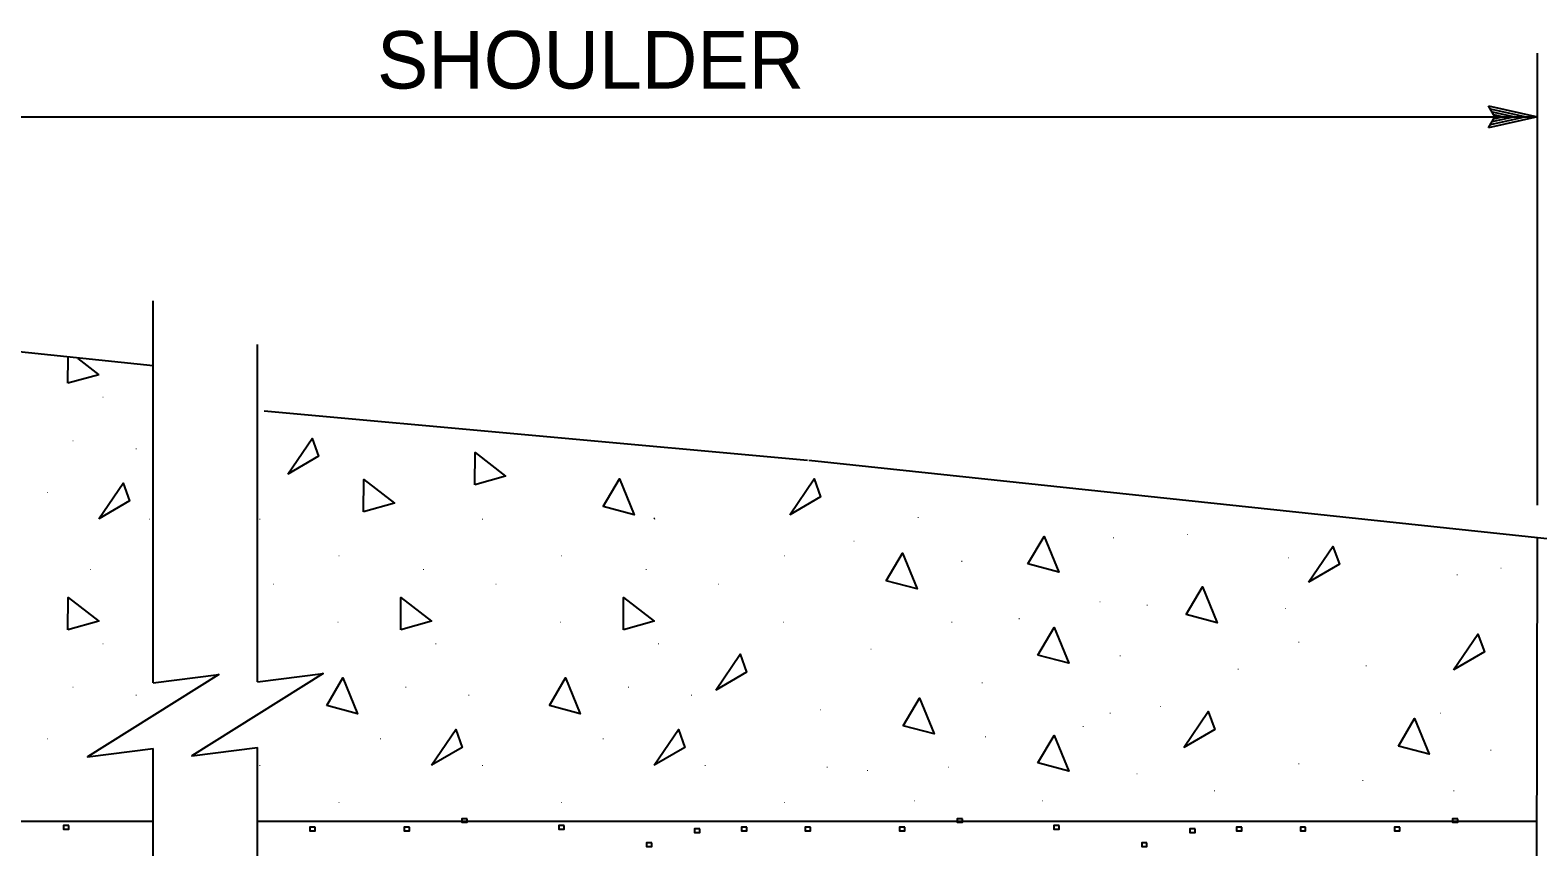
# Model space of a CAD drawing. Extents: x -894 to 866, y -476 to 714.
# Drawn here: x 515.4 to 699.1, y 104.3 to 203.7 of the extents above; entities that cross this region are included whole.
import ezdxf

# ---------------------------------------------------------------- set-up
doc = ezdxf.new("R2010")
doc.units = 0
for name, color, linetype in [('56 Stage 3 Anno', 7, 'Continuous'), ('57 Undefined', 7, 'Continuous'), ('59 Sndwall Anno', 7, 'Continuous'), ('60 Nongeo Data', 7, 'Continuous')]:
    doc.layers.add(name, color=color, linetype=linetype)

msp = doc.modelspace()

# ---------------------------------------------------------------- linework, layer by layer
at = {"layer": '56 Stage 3 Anno'}
for p, q in [((699.0582, 145.8526), (699.0582, 200.9045)), ((471.9485, 193.1395), (600.4726, 193.1395)), ((600.4726, 193.1395), (699.0582, 193.1395)), ((693.8582, 193.1395), (693.0582, 194.4793)), ((693.0582, 194.4793), (693.0582, 194.4793)), ((693.0582, 194.4793), (699.0582, 193.1395)), ((699.0582, 193.1395), (693.0582, 191.8092)), ((693.0582, 191.8092), (693.8582, 193.1395)), ((693.2748, 194.1234), (697.6787, 193.1399)), ((697.6673, 193.136), (693.2933, 192.1687)), ((696.2956, 193.1415), (693.4705, 192.5151)), ((693.5086, 193.7639), (696.2956, 193.1415)), ((693.685, 193.4171), (694.9141, 193.1427)), ((694.9141, 193.1427), (693.7055, 192.8746)), ((699.0582, 193.1395), (699.0582, 193.1395)), ((693.0582, 191.8092), (693.0582, 191.8092))]:
    msp.add_line(p, q, dxfattribs=at)
at = {"layer": '59 Sndwall Anno'}
for points in [[(520.0369, 160.7077), (520.061, 163.8364)], [(521.2295, 163.7104), (523.7861, 161.7305)], [(523.7861, 161.7305), (520.0369, 160.7077)], [(591.4439, 144.2054), (591.4738, 144.2495)], [(591.5144, 144.2459), (591.4439, 144.2054)]]:
    msp.add_lwpolyline(points, dxfattribs=at)
for points in [[(546.8192, 149.6376), (549.7853, 153.9912), (550.5774, 151.8152)], [(569.5967, 148.3617), (569.627, 152.2644), (573.3459, 149.3845)], [(556.0538, 145.077), (556.0841, 148.9802), (559.803, 146.0998)], [(585.2537, 145.6904), (587.2313, 149.055), (589.012, 144.7014)], [(607.9671, 144.7109), (610.9336, 149.0644), (611.7253, 146.8884)], [(523.7861, 144.2054), (526.7523, 148.5589), (527.5444, 146.3829)], [(636.9627, 138.7109), (638.9406, 142.0758), (640.7213, 137.7219)], [(619.7265, 136.6581), (621.7041, 140.0231), (623.4848, 135.6692)], [(671.1673, 136.4999), (674.1335, 140.8534), (674.9256, 138.6774)], [(656.2512, 132.5526), (658.2288, 135.9176), (660.0095, 131.5637)], [(520.0369, 130.7078), (520.0673, 134.6109), (523.7861, 131.7306)], [(560.568, 130.7078), (560.5983, 134.6109), (564.3172, 131.7306)], [(587.6947, 130.7078), (587.725, 134.6109), (591.4439, 131.7306)], [(638.1942, 127.6259), (640.1717, 130.9908), (641.9524, 126.6373)], [(688.8138, 125.8255), (691.7803, 130.1794), (692.5724, 128.003)], [(598.9384, 123.3625), (601.9049, 127.716), (602.697, 125.54)], [(551.5609, 121.4676), (553.5384, 124.8326), (555.3192, 120.479)], [(578.6876, 121.4676), (580.6652, 124.8326), (582.4459, 120.479)], [(621.7785, 119.0046), (623.756, 122.3692), (625.5367, 118.0157)], [(655.9827, 116.383), (658.9493, 120.7365), (659.741, 118.5605)], [(682.1059, 116.5412), (684.0835, 119.9058), (685.8642, 115.5523)], [(564.3172, 114.2054), (567.2837, 118.559), (568.0754, 116.383)], [(591.4439, 114.2054), (594.4104, 118.559), (595.2021, 116.383)], [(638.1942, 114.4885), (640.1717, 117.8531), (641.9524, 113.4995)], [(520.1417, 106.8787), (519.4964, 106.8787), (519.4964, 106.4484), (520.1417, 106.4484)], [(550.1562, 106.6716), (549.5109, 106.6716), (549.5109, 106.2413), (550.1562, 106.2413)], [(561.6447, 106.6716), (560.9995, 106.6716), (560.9995, 106.2413), (561.6447, 106.2413)], [(568.6825, 107.707), (568.0372, 107.707), (568.0372, 107.2767), (568.6825, 107.2767)], [(580.4652, 106.8787), (579.8199, 106.8787), (579.8199, 106.4484), (580.4652, 106.4484)], [(602.7175, 106.6716), (602.0722, 106.6716), (602.0722, 106.2413), (602.7175, 106.2413)], [(610.4797, 106.6716), (609.8344, 106.6716), (609.8344, 106.2413), (610.4797, 106.2413)], [(621.9682, 106.6716), (621.323, 106.6716), (621.323, 106.2413), (621.9682, 106.2413)], [(629.006, 107.707), (628.3607, 107.707), (628.3607, 107.2767), (629.006, 107.2767)], [(640.7887, 106.8787), (640.1434, 106.8787), (640.1434, 106.4484), (640.7887, 106.4484)], [(663.041, 106.6716), (662.3957, 106.6716), (662.3957, 106.2413), (663.041, 106.2413)], [(670.8032, 106.6716), (670.1579, 106.6716), (670.1579, 106.2413), (670.8032, 106.2413)], [(682.2917, 106.6716), (681.6465, 106.6716), (681.6465, 106.2413), (682.2917, 106.2413)], [(689.3295, 107.707), (688.6842, 107.707), (688.6842, 107.2767), (689.3295, 107.2767)], [(591.1537, 104.7578), (590.5085, 104.7578), (590.5085, 104.3275), (591.1537, 104.3275)], [(597.025, 106.4645), (596.3797, 106.4645), (596.3797, 106.0342), (597.025, 106.0342)], [(651.4772, 104.7578), (650.832, 104.7578), (650.832, 104.3275), (651.4772, 104.3275)], [(657.3485, 106.4645), (656.7032, 106.4645), (656.7032, 106.0342), (657.3485, 106.0342)]]:
    msp.add_lwpolyline(points, close=True, dxfattribs=at)
at = {"layer": '60 Nongeo Data'}
for p, q in [((471.9485, 169.0222), (530.4176, 162.8601)), ((530.4046, 124.2511), (530.4046, 170.7376)), ((543.1428, 124.3719), (543.1428, 165.4128)), ((543.9503, 157.3396), (610.1383, 151.3538)), ((610.2765, 151.3388), (786.5482, 132.642)), ((698.7929, 29.8643), (699.0582, 141.9219)), ((530.4046, 59.5835), (530.4046, 116.2511)), ((543.1428, 59.5835), (543.1428, 116.372)), ((392.4754, 107.3987), (530.4046, 107.3987)), ((543.1428, 107.3987), (698.9763, 107.3987))]:
    msp.add_line(p, q, dxfattribs=at)
for points in [[(530.4046, 124.2511), (538.4046, 125.2511), (522.4047, 115.2511), (530.4046, 116.2511)], [(543.1428, 124.3719), (551.1428, 125.3719), (535.1428, 115.372), (543.1428, 116.372)]]:
    msp.add_lwpolyline(points, dxfattribs=at)

# ---------------------------------------------------------------- texts
at = {"layer": '57 Undefined'}
msp.add_text('SHOULDER', height=7, dxfattribs=at).set_placement((557.6884, 196.5824))
at = {"layer": '59 Sndwall Anno'}
for p in [(524.1669, 158.9356), (520.5125, 153.6376), (528.1901, 152.6679), (517.422, 147.3644), (529.8515, 144.1054), (543.2562, 144.1054), (570.3829, 144.1054), (623.4462, 144.3081), (615.649, 141.4345), (647.2489, 141.8447), (656.2776, 142.2554), (552.905, 139.6325), (580.0317, 139.6325), (607.1584, 139.6325), (522.6617, 137.9711), (563.1932, 137.9711), (590.3199, 137.9711), (628.7812, 138.9711), (668.589, 139.3818), (694.4437, 138.1499), (544.903, 136.1762), (572.0297, 136.1762), (599.1565, 136.1762), (689.1086, 137.329), (645.6072, 134.0444), (651.3528, 133.6337), (668.1788, 133.2235), (552.777, 131.581), (579.9041, 131.581), (607.0309, 131.581), (627.5501, 131.581), (635.758, 131.9916), (524.1669, 128.9357), (564.6979, 128.9357), (591.8246, 128.9357), (669.8205, 129.118), (617.7009, 128.2967), (648.0698, 127.4755), (662.4331, 125.8334), (678.0284, 126.244), (520.5125, 123.6377), (561.0439, 123.6377), (588.1707, 123.6377), (631.2438, 124.1912), (528.1901, 122.668), (568.7215, 122.668), (595.8482, 122.668), (652.9945, 121.3172), (611.545, 120.907), (646.8387, 120.4964), (687.0567, 120.4964), (631.654, 117.6223), (643.5556, 118.8542), (517.422, 117.3645), (557.9534, 117.3645), (585.0801, 117.3645), (693.2126, 115.9802), (543.2562, 114.1054), (570.3829, 114.1054), (597.5096, 114.1054), (612.3659, 113.9275), (627.1399, 113.9275), (669.8205, 114.3381), (617.2907, 113.5168), (650.1217, 113.1062), (677.6177, 112.2853), (659.5607, 111.0535), (688.6984, 111.0535), (552.905, 109.6326), (580.0317, 109.6326), (607.1584, 109.6326), (623.0359, 109.822), (638.6308, 109.822)]:
    msp.add_text('.', height=0.8, dxfattribs=at).set_placement(p)

doc.saveas('drawing.dxf')
